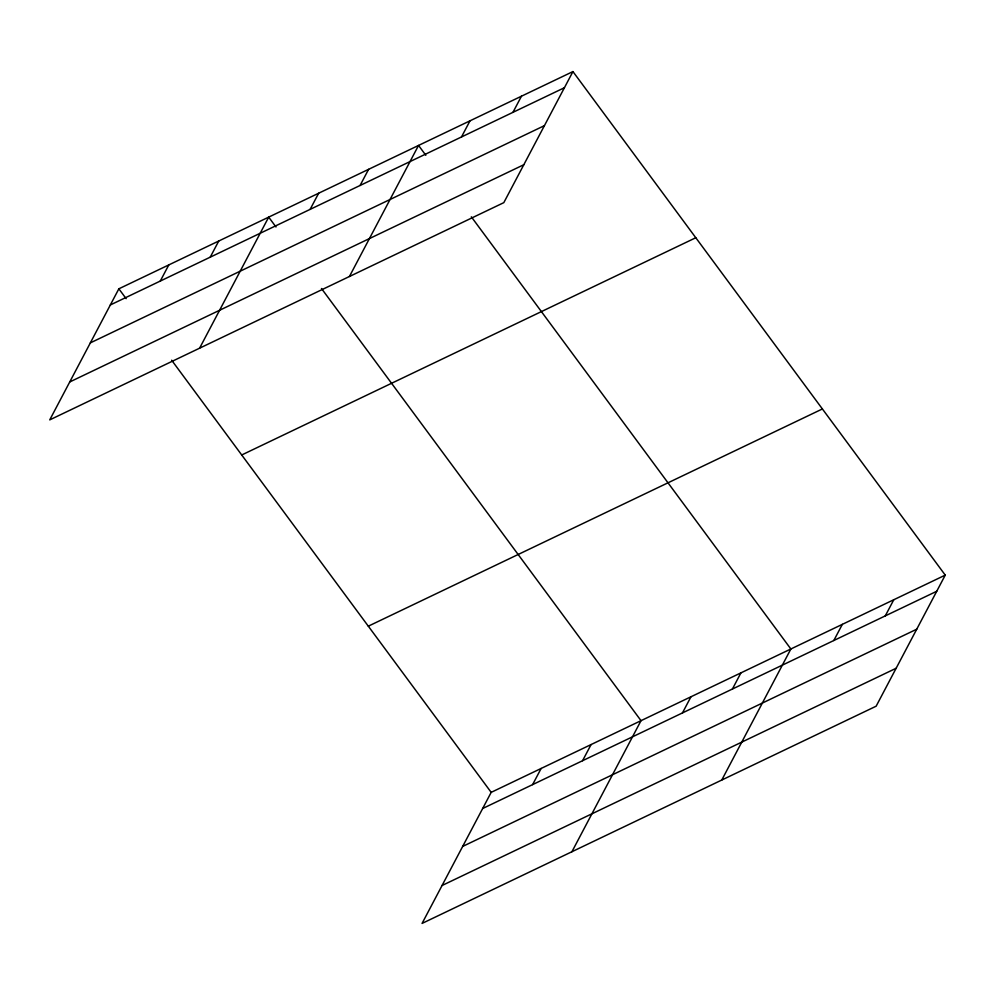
<?xml version="1.0" encoding="UTF-8"?>
<svg xmlns="http://www.w3.org/2000/svg" width="995" height="995" viewBox="0 0 995 995"><rect width="100%" height="100%" fill="white"/><g stroke="black" fill="none" stroke-linecap="round" stroke-linejoin="round"><path stroke-width="1.49" d="M572.933 71.578L118.853 288.811L49.75 419.878L503.818 202.644L572.933 71.578L945.25 575.122L876.147 706.189L422.067 923.422L491.182 792.356L945.25 575.122M160.282 281.063L168.802 264.906M210.231 257.17L218.751 241.014M199.597 348.188L268.7 217.121L275.976 226.972M310.129 209.373L318.649 193.229M360.078 185.48L368.598 169.324M349.432 276.498L418.547 145.432L425.823 155.282M461.493 136.962L470.001 120.818M512.947 112.348L521.467 96.192M532.611 784.62L541.131 768.463M582.56 760.715L591.08 744.571M571.914 851.745L641.016 720.666L321.485 288.513M682.458 712.93L690.965 696.774M732.407 689.037L740.914 672.881M721.761 780.055L790.863 648.989L471.331 216.823M833.81 640.519L842.33 624.362M885.276 615.893L893.784 599.749M110.333 304.955L564.414 87.722M90.346 342.877L544.414 125.644M69.749 381.956L523.818 164.722M241.723 454.976L695.791 237.743M368.312 626.178L822.38 408.957M482.662 808.512L936.73 591.279M462.663 846.434L916.743 629.201M442.066 885.5L896.134 668.267M118.853 288.811L126.141 298.649M171.637 360.202L491.182 792.356"/></g></svg>
